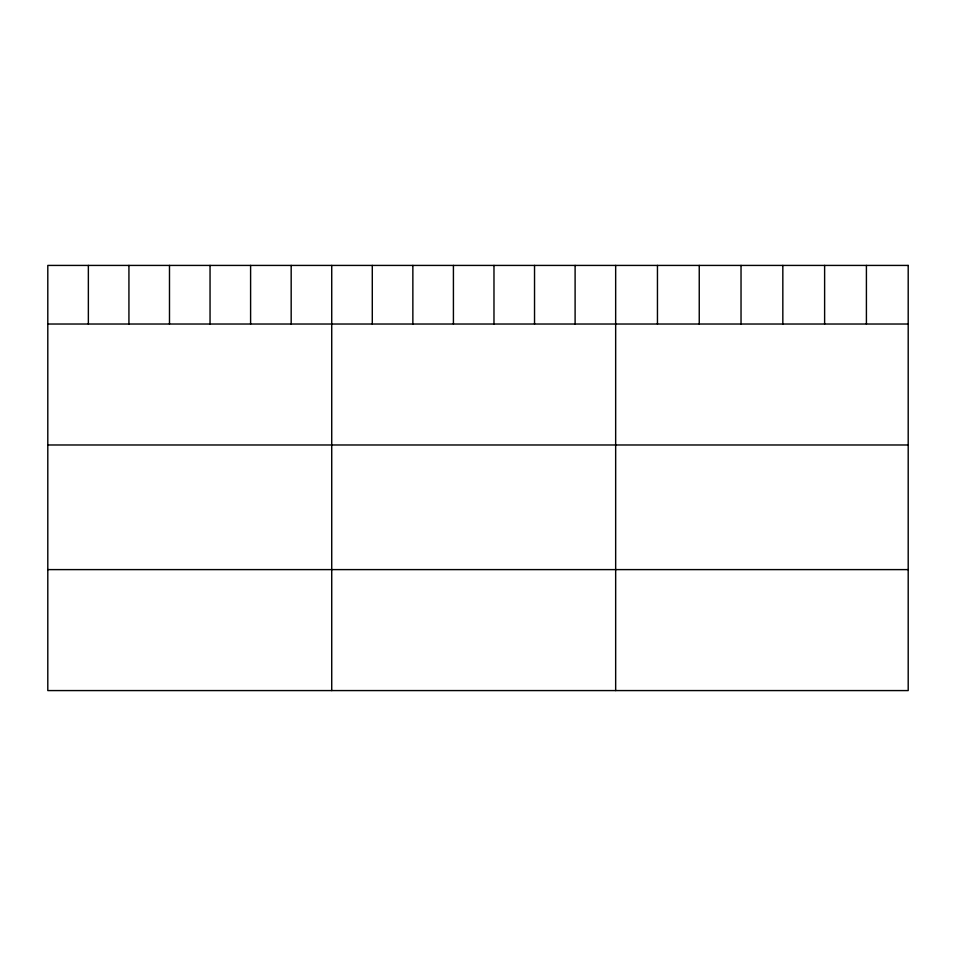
<?xml version="1.0" encoding="UTF-8"?>
<svg xmlns="http://www.w3.org/2000/svg" width="956" height="956" viewBox="0 0 956 956"><rect width="100%" height="100%" fill="white"/><g stroke="black" fill="none" stroke-linecap="round" stroke-linejoin="round"><path stroke-width="1.43" d="M47.8 324.024L908.2 324.024M47.8 444.982L908.2 444.982M47.8 569.609L908.2 569.609M866.411 265.421L866.411 324.024M824.622 265.421L824.622 324.024M782.833 265.421L782.833 324.024M741.031 265.421L741.031 324.024M699.242 265.421L699.242 324.024M657.453 265.421L657.453 324.024M615.664 265.421L615.664 690.579M575.106 265.421L575.106 324.024M534.535 265.421L534.535 324.024M493.977 265.421L493.977 324.024M453.419 265.421L453.419 324.024M412.861 265.421L412.861 324.024M372.29 265.421L372.29 324.024M331.732 265.421L331.732 690.579M291.174 265.421L291.174 324.024M250.603 265.421L250.603 324.024M210.045 265.421L210.045 324.024M169.487 265.421L169.487 324.024M128.929 265.421L128.929 324.024M88.358 265.421L88.358 324.024M908.2 265.421L47.8 265.421L47.8 690.579L908.2 690.579L908.2 265.421"/></g></svg>
